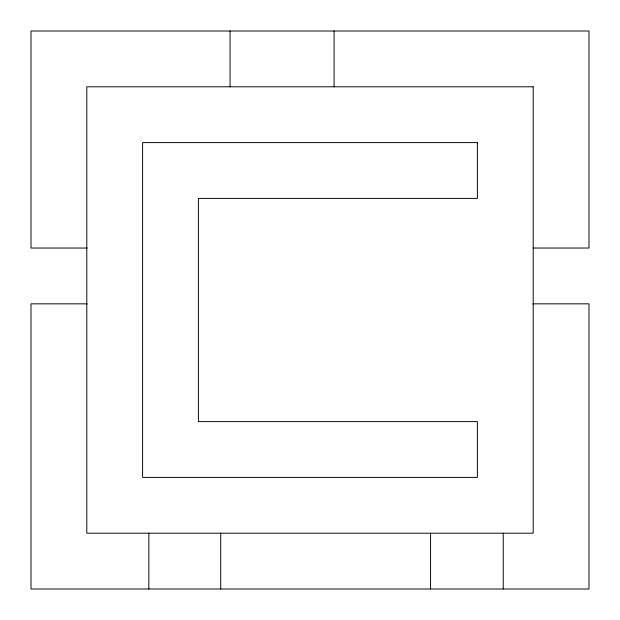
<?xml version="1.0" encoding="UTF-8"?>
<svg xmlns="http://www.w3.org/2000/svg" width="620" height="620" viewBox="0 0 620 620"><rect width="100%" height="100%" fill="white"/><g stroke="black" fill="none" stroke-linecap="round" stroke-linejoin="round"><path stroke-width="0.93" d="M87.126 248.039L31 248.039L31 31L589 31L589 248.039L533.2 248.039M87.188 303.839L31 303.839L31 589L589 589L589 303.839L532.812 303.839M503.239 533.2L503.239 589M430.567 533.2L430.567 589M334.087 31L334.087 86.8M230.051 31L230.051 86.8M220.712 533.2L220.712 589M148.847 533.2L148.847 589M533.2 86.8L86.8 86.8L86.8 533.2L533.2 533.2L533.2 86.8M477.4 142.6L142.6 142.6L142.6 477.4L477.4 477.4L477.4 421.6L198.4 421.6L198.4 198.4L477.4 198.4L477.4 142.6"/></g></svg>
